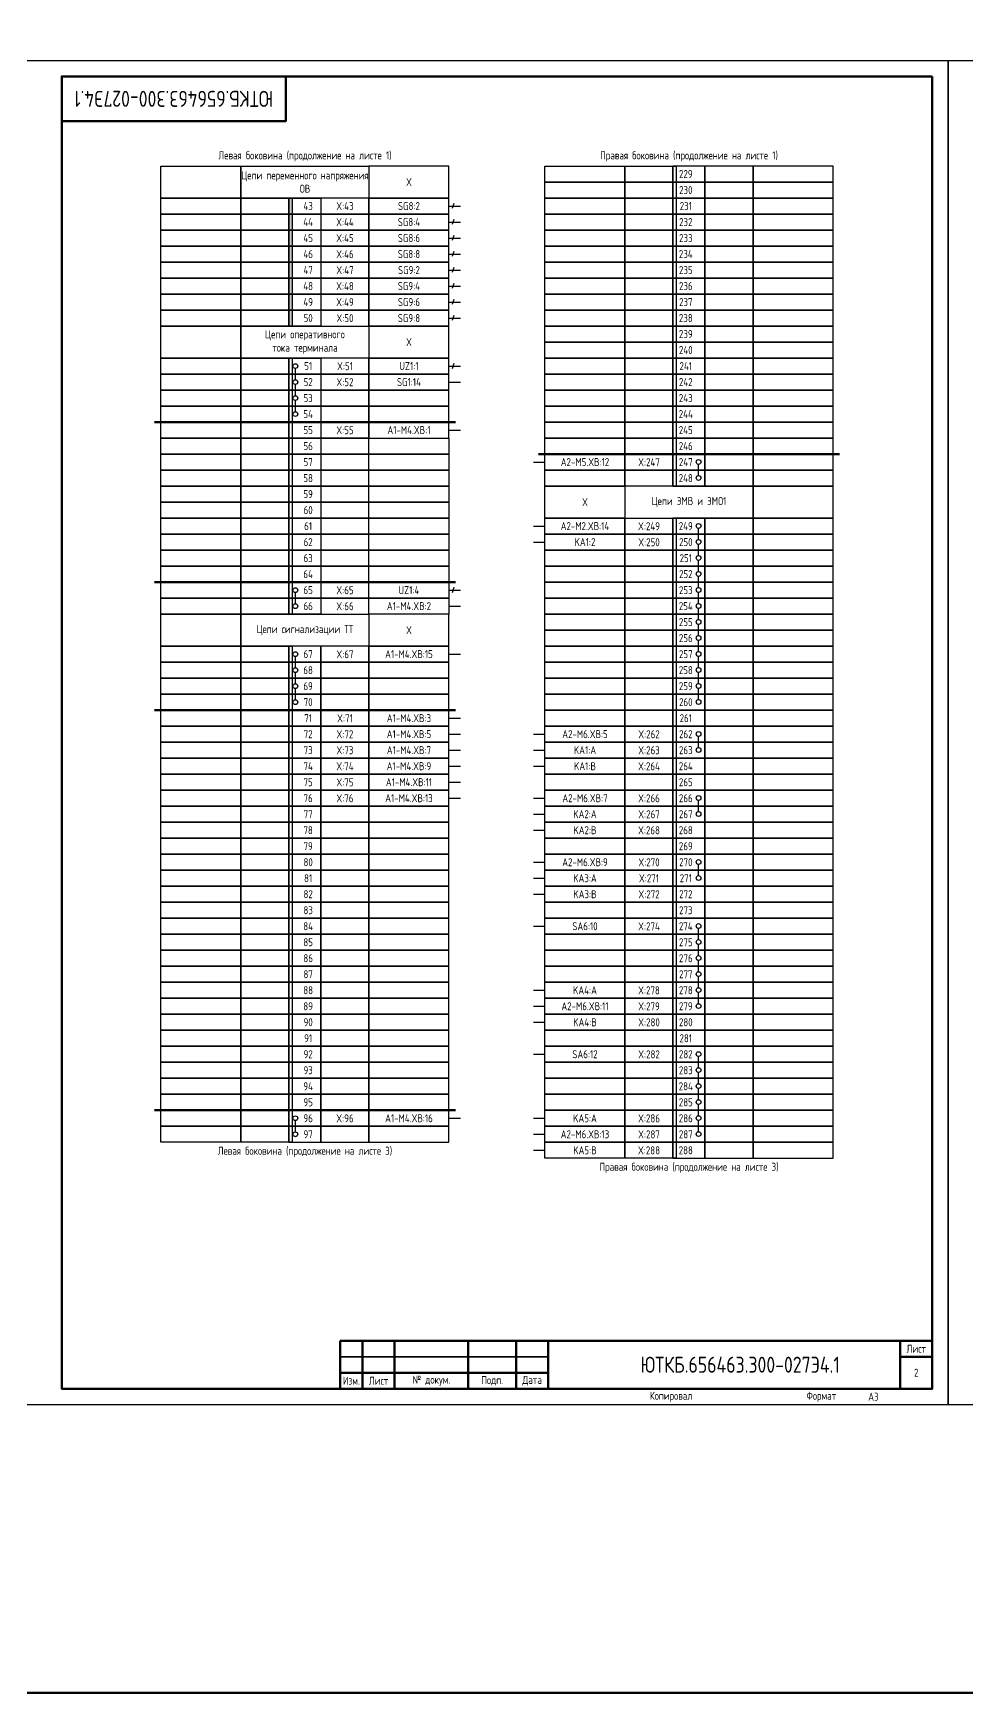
# Model space of a CAD drawing. Header units: millimetres. Extents: x -1117 to 5358, y -90 to 1610.
# Drawn here: x 4088 to 4380, y -90 to 428 of the extents above; entities that cross this region are included whole.
import ezdxf

# ---------------------------------------------------------------- set-up
doc = ezdxf.new("R2010")
doc.units = ezdxf.units.MM
doc.styles.add('Gost_type_A', font='GOST_A.TTF')

# ---------------------------------------------------------------- blocks, each defined once
blk = doc.blocks.new('Штамп угловой верхний')
at = {"lineweight": 50}
blk.add_lwpolyline([(0, 0), (70, 0), (70, -14), (0, -14)], close=True, dxfattribs=at)
blk = doc.blocks.new('Штамп малый нижний')
at = {"lineweight": 50}
for points in [[(-185, 15), (-178, 15), (-178, 5), (-185, 5)], [(-178, 15), (-168, 15), (-168, 5), (-178, 5)], [(-168, 15), (-145, 15), (-145, 5), (-168, 5)], [(-145, 15), (-130, 15), (-130, 5), (-145, 5)], [(-130, 15), (-120, 15), (-120, 5), (-130, 5)], [(-120, 15), (-10, 15), (-10, 0), (-120, 0)], [(-10, 15), (0, 15), (0, 10), (-10, 10)], [(-10, 10), (0, 10), (0, 0), (-10, 0)], [(-185, 5), (-178, 5), (-178, 0), (-185, 0)], [(-178, 5), (-168, 5), (-168, 0), (-178, 0)], [(-168, 5), (-145, 5), (-145, 0), (-168, 0)], [(-145, 5), (-130, 5), (-130, 0), (-145, 0)], [(-130, 5), (-120, 5), (-120, 0), (-130, 0)]]:
    blk.add_lwpolyline(points, close=True, dxfattribs=at)
for points in [[(-185, 15), (-178, 15), (-178, 10), (-185, 10)], [(-178, 15), (-168, 15), (-168, 10), (-178, 10)], [(-168, 15), (-145, 15), (-145, 10), (-168, 10)], [(-145, 15), (-130, 15), (-130, 10), (-145, 10)], [(-130, 15), (-120, 15), (-120, 10), (-130, 10)], [(-185, 10), (-178, 10), (-178, 5), (-185, 5)], [(-178, 10), (-168, 10), (-168, 5), (-178, 5)], [(-168, 10), (-145, 10), (-145, 5), (-168, 5)], [(-145, 10), (-130, 10), (-130, 5), (-145, 5)], [(-130, 10), (-120, 10), (-120, 5), (-130, 5)]]:
    blk.add_lwpolyline(points, close=True)
at = {"char_height": 2.5, "style": 'Gost_type_A'}
for s, insert, width, attachment_point in [('Лист', (-5, 12.5), 10, 5), ('Изм.', (-181.5, 2.5), 7, 5), ('Лист', (-173, 2.5), 10, 5), ('№ докум.', (-156.5, 2.5), 23, 5), ('Подп.', (-137.5, 2.5), 15, 5), ('Дата', (-125, 2.5), 10, 5), ('Копировал', (-75, -2.53), 13.1202, 6), ('Формат', (-30, -2.53), 13.1202, 6)]:
    blk.add_mtext(s, dxfattribs=dict(at, insert=insert, width=width, attachment_point=attachment_point))

msp = doc.modelspace()

# ---------------------------------------------------------------- hatches: boundary and pattern name
h = msp.add_hatch(color=256)
h.dxf.hatch_style = 1
h.paths.add_polyline_path([(4169, 377), (4168, 377), (4168, 337), (4169, 337)])

# ---------------------------------------------------------------- linework, layer by layer
for p, q in [((4218, 374.5), (4221.62, 374.5)), ((4219.54, 375.31), (4218.96, 373.69)), ((4218, 369.5), (4221.62, 369.5)), ((4219.54, 370.31), (4218.96, 368.69)), ((4218, 364.5), (4221.62, 364.5)), ((4219.54, 365.31), (4218.96, 363.69)), ((4218, 359.5), (4221.62, 359.5)), ((4219.54, 360.31), (4218.96, 358.69)), ((4218, 354.5), (4221.62, 354.5)), ((4219.54, 355.31), (4218.96, 353.69)), ((4218, 349.5), (4221.62, 349.5)), ((4219.54, 350.31), (4218.96, 348.69)), ((4218, 344.5), (4221.62, 344.5)), ((4219.54, 345.31), (4218.96, 343.69)), ((4218, 339.5), (4221.62, 339.5)), ((4219.54, 340.31), (4218.96, 338.69)), ((4218, 324.5), (4221.62, 324.5)), ((4219.54, 325.31), (4218.96, 323.69)), ((4218, 319.5), (4221.62, 319.5)), ((4218, 304.5), (4221.62, 304.5)), ((4244.38, 294.5), (4248, 294.5)), ((4244.38, 274.5), (4248, 274.5)), ((4244.38, 269.5), (4248, 269.5)), ((4218, 254.5), (4221.62, 254.5)), ((4219.54, 255.31), (4218.96, 253.69)), ((4218, 249.5), (4221.62, 249.5)), ((4218, 234.5), (4221.62, 234.5)), ((4218, 214.5), (4221.62, 214.5)), ((4218, 209.5), (4221.62, 209.5)), ((4244.38, 209.5), (4248, 209.5)), ((4218, 204.5), (4221.62, 204.5)), ((4244.38, 204.5), (4248, 204.5)), ((4218, 199.5), (4221.62, 199.5)), ((4244.38, 199.5), (4248, 199.5)), ((4218, 194.5), (4221.62, 194.5)), ((4218, 189.5), (4221.62, 189.5)), ((4244.38, 189.5), (4248, 189.5)), ((4244.38, 184.5), (4248, 184.5)), ((4244.38, 179.5), (4248, 179.5)), ((4244.38, 169.5), (4248, 169.5)), ((4244.38, 164.5), (4248, 164.5)), ((4244.38, 159.5), (4248, 159.5)), ((4244.38, 149.5), (4248, 149.5)), ((4244.38, 129.5), (4248, 129.5)), ((4244.38, 124.5), (4248, 124.5)), ((4244.38, 119.5), (4248, 119.5)), ((4244.38, 109.5), (4248, 109.5)), ((4218, 89.5), (4221.62, 89.5)), ((4244.38, 89.5), (4248, 89.5)), ((4244.38, 84.5), (4248, 84.5)), ((4244.38, 79.5), (4248, 79.5))]:
    msp.add_line(p, q)
at = {"lineweight": -2}
for p, q in [((4170, 320.25), (4170, 323.75)), ((4170, 315.25), (4170, 318.75)), ((4170, 310.25), (4170, 313.75)), ((4296, 290.3), (4296, 293.8)), ((4296, 270.3), (4296, 273.8)), ((4296, 265.3), (4296, 268.8)), ((4296, 260.3), (4296, 263.8)), ((4296, 255.3), (4296, 258.8)), ((4170, 250.25), (4170, 253.75)), ((4296, 250.3), (4296, 253.8)), ((4296, 245.3), (4296, 248.8)), ((4296, 240.3), (4296, 243.8)), ((4296, 235.3), (4296, 238.8)), ((4170, 230.25), (4170, 233.75)), ((4296, 230.3), (4296, 233.8)), ((4170, 225.25), (4170, 228.75)), ((4296, 225.3), (4296, 228.8)), ((4170, 220.25), (4170, 223.75)), ((4296, 220.3), (4296, 223.8)), ((4296, 205.3), (4296, 208.8)), ((4296, 185.3), (4296, 188.8)), ((4296, 165.3), (4296, 168.8)), ((4296, 145.3), (4296, 148.8)), ((4296, 140.3), (4296, 143.8)), ((4296, 135.3), (4296, 138.8)), ((4296, 130.3), (4296, 133.8)), ((4296, 125.3), (4296, 128.8)), ((4296, 105.3), (4296, 108.8)), ((4296, 100.3), (4296, 103.8)), ((4296, 95.3), (4296, 98.8)), ((4296, 90.3), (4296, 93.8)), ((4170, 85.25), (4170, 88.75)), ((4296, 85.3), (4296, 88.8))]:
    msp.add_line(p, q, dxfattribs=at)
at = {"lineweight": 50}
for p, q in [((4126, 307), (4220, 307)), ((4246, 297), (4340, 297)), ((4126, 257), (4220, 257)), ((4126, 217), (4220, 217)), ((4126, 92), (4220, 92))]:
    msp.add_line(p, q, dxfattribs=at)
at = {"color": 6, "lineweight": 53}
msp.add_lwpolyline([(-1117.42, 1610), (5358, 1610), (5358, -90), (-1117.42, -90)], close=True, dxfattribs=at)
for points in [[(4374, 420), (4374, 0), (4077, 0), (4077, 420)], [(4671, 420), (4671, 0), (4374, 0), (4374, 420)], [(4128, 387), (4153, 387), (4153, 377), (4128, 377)], [(4153, 387), (4193, 387), (4193, 377), (4153, 377)], [(4218, 387), (4193, 387), (4193, 377), (4218, 377)], [(4248, 387), (4273, 387), (4273, 382), (4248, 382)], [(4273, 387), (4288, 387), (4288, 382), (4273, 382)], [(4298, 387), (4288, 387), (4288, 382), (4298, 382)], [(4288, 387), (4289, 387), (4289, 287), (4288, 287)], [(4313, 387), (4298, 387), (4298, 382), (4313, 382)], [(4338, 387), (4313, 387), (4313, 382), (4338, 382)], [(4248, 382), (4273, 382), (4273, 377), (4248, 377)], [(4273, 382), (4288, 382), (4288, 377), (4273, 377)], [(4298, 382), (4288, 382), (4288, 377), (4298, 377)], [(4313, 382), (4298, 382), (4298, 377), (4313, 377)], [(4338, 382), (4313, 382), (4313, 377), (4338, 377)], [(4128, 377), (4153, 377), (4153, 372), (4128, 372)], [(4153, 377), (4168, 377), (4168, 372), (4153, 372)], [(4168, 377), (4178, 377), (4178, 372), (4168, 372)], [(4168, 377), (4169, 377), (4169, 337), (4168, 337)], [(4193, 377), (4178, 377), (4178, 372), (4193, 372)], [(4218, 377), (4193, 377), (4193, 372), (4218, 372)], [(4248, 377), (4273, 377), (4273, 372), (4248, 372)], [(4273, 377), (4288, 377), (4288, 372), (4273, 372)], [(4298, 377), (4288, 377), (4288, 372), (4298, 372)], [(4313, 377), (4298, 377), (4298, 372), (4313, 372)], [(4338, 377), (4313, 377), (4313, 372), (4338, 372)], [(4128, 372), (4153, 372), (4153, 367), (4128, 367)], [(4153, 372), (4168, 372), (4168, 367), (4153, 367)], [(4168, 372), (4178, 372), (4178, 367), (4168, 367)], [(4193, 372), (4178, 372), (4178, 367), (4193, 367)], [(4218, 372), (4193, 372), (4193, 367), (4218, 367)], [(4248, 372), (4273, 372), (4273, 367), (4248, 367)], [(4273, 372), (4288, 372), (4288, 367), (4273, 367)], [(4298, 372), (4288, 372), (4288, 367), (4298, 367)], [(4313, 372), (4298, 372), (4298, 367), (4313, 367)], [(4338, 372), (4313, 372), (4313, 367), (4338, 367)], [(4128, 367), (4153, 367), (4153, 362), (4128, 362)], [(4153, 367), (4168, 367), (4168, 362), (4153, 362)], [(4168, 367), (4178, 367), (4178, 362), (4168, 362)], [(4193, 367), (4178, 367), (4178, 362), (4193, 362)], [(4218, 367), (4193, 367), (4193, 362), (4218, 362)], [(4248, 367), (4273, 367), (4273, 362), (4248, 362)], [(4273, 367), (4288, 367), (4288, 362), (4273, 362)], [(4298, 367), (4288, 367), (4288, 362), (4298, 362)], [(4313, 367), (4298, 367), (4298, 362), (4313, 362)], [(4338, 367), (4313, 367), (4313, 362), (4338, 362)], [(4128, 362), (4153, 362), (4153, 357), (4128, 357)], [(4153, 362), (4168, 362), (4168, 357), (4153, 357)], [(4168, 362), (4178, 362), (4178, 357), (4168, 357)], [(4193, 362), (4178, 362), (4178, 357), (4193, 357)], [(4218, 362), (4193, 362), (4193, 357), (4218, 357)], [(4248, 362), (4273, 362), (4273, 357), (4248, 357)], [(4273, 362), (4288, 362), (4288, 357), (4273, 357)], [(4298, 362), (4288, 362), (4288, 357), (4298, 357)], [(4313, 362), (4298, 362), (4298, 357), (4313, 357)], [(4338, 362), (4313, 362), (4313, 357), (4338, 357)], [(4128, 357), (4153, 357), (4153, 352), (4128, 352)], [(4153, 357), (4168, 357), (4168, 352), (4153, 352)], [(4168, 357), (4178, 357), (4178, 352), (4168, 352)], [(4193, 357), (4178, 357), (4178, 352), (4193, 352)], [(4218, 357), (4193, 357), (4193, 352), (4218, 352)], [(4248, 357), (4273, 357), (4273, 352), (4248, 352)], [(4273, 357), (4288, 357), (4288, 352), (4273, 352)], [(4298, 357), (4288, 357), (4288, 352), (4298, 352)], [(4313, 357), (4298, 357), (4298, 352), (4313, 352)], [(4338, 357), (4313, 357), (4313, 352), (4338, 352)], [(4128, 352), (4153, 352), (4153, 347), (4128, 347)], [(4153, 352), (4168, 352), (4168, 347), (4153, 347)], [(4168, 352), (4178, 352), (4178, 347), (4168, 347)], [(4193, 352), (4178, 352), (4178, 347), (4193, 347)], [(4218, 352), (4193, 352), (4193, 347), (4218, 347)], [(4248, 352), (4273, 352), (4273, 347), (4248, 347)], [(4273, 352), (4288, 352), (4288, 347), (4273, 347)], [(4298, 352), (4288, 352), (4288, 347), (4298, 347)], [(4313, 352), (4298, 352), (4298, 347), (4313, 347)], [(4338, 352), (4313, 352), (4313, 347), (4338, 347)], [(4128, 347), (4153, 347), (4153, 342), (4128, 342)], [(4153, 347), (4168, 347), (4168, 342), (4153, 342)], [(4168, 347), (4178, 347), (4178, 342), (4168, 342)], [(4193, 347), (4178, 347), (4178, 342), (4193, 342)], [(4218, 347), (4193, 347), (4193, 342), (4218, 342)], [(4248, 347), (4273, 347), (4273, 342), (4248, 342)], [(4273, 347), (4288, 347), (4288, 342), (4273, 342)], [(4298, 347), (4288, 347), (4288, 342), (4298, 342)], [(4313, 347), (4298, 347), (4298, 342), (4313, 342)], [(4338, 347), (4313, 347), (4313, 342), (4338, 342)], [(4128, 342), (4153, 342), (4153, 337), (4128, 337)], [(4153, 342), (4168, 342), (4168, 337), (4153, 337)], [(4168, 342), (4178, 342), (4178, 337), (4168, 337)], [(4193, 342), (4178, 342), (4178, 337), (4193, 337)], [(4218, 342), (4193, 342), (4193, 337), (4218, 337)], [(4248, 342), (4273, 342), (4273, 337), (4248, 337)], [(4273, 342), (4288, 342), (4288, 337), (4273, 337)], [(4298, 342), (4288, 342), (4288, 337), (4298, 337)], [(4313, 342), (4298, 342), (4298, 337), (4313, 337)], [(4338, 342), (4313, 342), (4313, 337), (4338, 337)], [(4128, 337), (4153, 337), (4153, 327), (4128, 327)], [(4153, 337), (4193, 337), (4193, 327), (4153, 327)], [(4218, 337), (4193, 337), (4193, 327), (4218, 327)], [(4248, 337), (4273, 337), (4273, 332), (4248, 332)], [(4248, 332), (4273, 332), (4273, 327), (4248, 327)], [(4273, 337), (4288, 337), (4288, 332), (4273, 332)], [(4273, 332), (4288, 332), (4288, 327), (4273, 327)], [(4298, 337), (4288, 337), (4288, 332), (4298, 332)], [(4298, 332), (4288, 332), (4288, 327), (4298, 327)], [(4313, 337), (4298, 337), (4298, 332), (4313, 332)], [(4313, 332), (4298, 332), (4298, 327), (4313, 327)], [(4338, 337), (4313, 337), (4313, 332), (4338, 332)], [(4338, 332), (4313, 332), (4313, 327), (4338, 327)], [(4128, 327), (4153, 327), (4153, 322), (4128, 322)], [(4153, 327), (4168, 327), (4168, 322), (4153, 322)], [(4168, 327), (4178, 327), (4178, 322), (4168, 322)], [(4168, 327), (4169, 327), (4169, 247), (4168, 247)], [(4193, 327), (4178, 327), (4178, 322), (4193, 322)], [(4218, 327), (4193, 327), (4193, 322), (4218, 322)], [(4248, 327), (4273, 327), (4273, 322), (4248, 322)], [(4273, 327), (4288, 327), (4288, 322), (4273, 322)], [(4298, 327), (4288, 327), (4288, 322), (4298, 322)], [(4313, 327), (4298, 327), (4298, 322), (4313, 322)], [(4338, 327), (4313, 327), (4313, 322), (4338, 322)], [(4128, 322), (4153, 322), (4153, 317), (4128, 317)], [(4153, 322), (4168, 322), (4168, 317), (4153, 317)], [(4168, 322), (4178, 322), (4178, 317), (4168, 317)], [(4193, 322), (4178, 322), (4178, 317), (4193, 317)], [(4218, 322), (4193, 322), (4193, 317), (4218, 317)], [(4248, 322), (4273, 322), (4273, 317), (4248, 317)], [(4273, 322), (4288, 322), (4288, 317), (4273, 317)], [(4298, 322), (4288, 322), (4288, 317), (4298, 317)], [(4313, 322), (4298, 322), (4298, 317), (4313, 317)], [(4338, 322), (4313, 322), (4313, 317), (4338, 317)], [(4128, 317), (4153, 317), (4153, 312), (4128, 312)], [(4153, 317), (4168, 317), (4168, 312), (4153, 312)], [(4168, 317), (4178, 317), (4178, 312), (4168, 312)], [(4193, 317), (4178, 317), (4178, 312), (4193, 312)], [(4218, 317), (4193, 317), (4193, 312), (4218, 312)], [(4248, 317), (4273, 317), (4273, 312), (4248, 312)], [(4273, 317), (4288, 317), (4288, 312), (4273, 312)], [(4298, 317), (4288, 317), (4288, 312), (4298, 312)], [(4313, 317), (4298, 317), (4298, 312), (4313, 312)], [(4338, 317), (4313, 317), (4313, 312), (4338, 312)], [(4128, 312), (4153, 312), (4153, 307), (4128, 307)], [(4153, 312), (4168, 312), (4168, 307), (4153, 307)], [(4168, 312), (4178, 312), (4178, 307), (4168, 307)], [(4193, 312), (4178, 312), (4178, 307), (4193, 307)], [(4218, 312), (4193, 312), (4193, 307), (4218, 307)], [(4248, 312), (4273, 312), (4273, 307), (4248, 307)], [(4273, 312), (4288, 312), (4288, 307), (4273, 307)], [(4298, 312), (4288, 312), (4288, 307), (4298, 307)], [(4313, 312), (4298, 312), (4298, 307), (4313, 307)], [(4338, 312), (4313, 312), (4313, 307), (4338, 307)], [(4128, 307), (4153, 307), (4153, 302), (4128, 302)], [(4153, 307), (4168, 307), (4168, 302), (4153, 302)], [(4168, 307), (4178, 307), (4178, 302), (4168, 302)], [(4193, 307), (4178, 307), (4178, 302), (4193, 302)], [(4218, 307), (4193, 307), (4193, 302), (4218, 302)], [(4248, 307), (4273, 307), (4273, 302), (4248, 302)], [(4273, 307), (4288, 307), (4288, 302), (4273, 302)], [(4298, 307), (4288, 307), (4288, 302), (4298, 302)], [(4313, 307), (4298, 307), (4298, 302), (4313, 302)], [(4338, 307), (4313, 307), (4313, 302), (4338, 302)], [(4128, 302), (4153, 302), (4153, 297), (4128, 297)], [(4153, 302), (4168, 302), (4168, 297), (4153, 297)], [(4168, 302), (4178, 302), (4178, 297), (4168, 297)], [(4193, 302), (4178, 302), (4178, 297), (4193, 297)], [(4193, 302), (4218, 302), (4218, 297), (4193, 297)], [(4248, 302), (4273, 302), (4273, 297), (4248, 297)], [(4273, 302), (4288, 302), (4288, 297), (4273, 297)], [(4298, 302), (4288, 302), (4288, 297), (4298, 297)], [(4313, 302), (4298, 302), (4298, 297), (4313, 297)], [(4338, 302), (4313, 302), (4313, 297), (4338, 297)], [(4128, 297), (4153, 297), (4153, 292), (4128, 292)], [(4153, 297), (4168, 297), (4168, 292), (4153, 292)], [(4168, 297), (4178, 297), (4178, 292), (4168, 292)], [(4193, 297), (4178, 297), (4178, 292), (4193, 292)], [(4193, 297), (4218, 297), (4218, 292), (4193, 292)], [(4248, 297), (4273, 297), (4273, 292), (4248, 292)], [(4273, 297), (4288, 297), (4288, 292), (4273, 292)], [(4298, 297), (4288, 297), (4288, 292), (4298, 292)], [(4313, 297), (4298, 297), (4298, 292), (4313, 292)], [(4338, 297), (4313, 297), (4313, 292), (4338, 292)], [(4128, 292), (4153, 292), (4153, 287), (4128, 287)], [(4153, 292), (4168, 292), (4168, 287), (4153, 287)], [(4168, 292), (4178, 292), (4178, 287), (4168, 287)], [(4193, 292), (4178, 292), (4178, 287), (4193, 287)], [(4193, 292), (4218, 292), (4218, 287), (4193, 287)], [(4248, 292), (4273, 292), (4273, 287), (4248, 287)], [(4273, 292), (4288, 292), (4288, 287), (4273, 287)], [(4298, 292), (4288, 292), (4288, 287), (4298, 287)], [(4313, 292), (4298, 292), (4298, 287), (4313, 287)], [(4338, 292), (4313, 292), (4313, 287), (4338, 287)], [(4128, 287), (4153, 287), (4153, 282), (4128, 282)], [(4153, 287), (4168, 287), (4168, 282), (4153, 282)], [(4168, 287), (4178, 287), (4178, 282), (4168, 282)], [(4193, 287), (4178, 287), (4178, 282), (4193, 282)], [(4193, 287), (4218, 287), (4218, 282), (4193, 282)], [(4248, 287), (4273, 287), (4273, 277), (4248, 277)], [(4313, 287), (4273, 287), (4273, 277), (4313, 277)], [(4338, 287), (4313, 287), (4313, 277), (4338, 277)], [(4128, 282), (4153, 282), (4153, 277), (4128, 277)], [(4153, 282), (4168, 282), (4168, 277), (4153, 277)], [(4168, 282), (4178, 282), (4178, 277), (4168, 277)], [(4193, 282), (4178, 282), (4178, 277), (4193, 277)], [(4193, 282), (4218, 282), (4218, 277), (4193, 277)], [(4128, 277), (4153, 277), (4153, 272), (4128, 272)], [(4153, 277), (4168, 277), (4168, 272), (4153, 272)], [(4168, 277), (4178, 277), (4178, 272), (4168, 272)], [(4193, 277), (4178, 277), (4178, 272), (4193, 272)], [(4193, 277), (4218, 277), (4218, 272), (4193, 272)], [(4248, 277), (4273, 277), (4273, 272), (4248, 272)], [(4273, 277), (4288, 277), (4288, 272), (4273, 272)], [(4298, 277), (4288, 277), (4288, 272), (4298, 272)], [(4288, 277), (4289, 277), (4289, 77), (4288, 77)], [(4313, 277), (4298, 277), (4298, 272), (4313, 272)], [(4338, 277), (4313, 277), (4313, 272), (4338, 272)], [(4128, 272), (4153, 272), (4153, 267), (4128, 267)], [(4153, 272), (4168, 272), (4168, 267), (4153, 267)], [(4168, 272), (4178, 272), (4178, 267), (4168, 267)], [(4193, 272), (4178, 272), (4178, 267), (4193, 267)], [(4193, 272), (4218, 272), (4218, 267), (4193, 267)], [(4248, 272), (4273, 272), (4273, 267), (4248, 267)], [(4273, 272), (4288, 272), (4288, 267), (4273, 267)], [(4298, 272), (4288, 272), (4288, 267), (4298, 267)], [(4313, 272), (4298, 272), (4298, 267), (4313, 267)], [(4338, 272), (4313, 272), (4313, 267), (4338, 267)], [(4128, 267), (4153, 267), (4153, 262), (4128, 262)], [(4153, 267), (4168, 267), (4168, 262), (4153, 262)], [(4168, 267), (4178, 267), (4178, 262), (4168, 262)], [(4193, 267), (4178, 267), (4178, 262), (4193, 262)], [(4193, 267), (4218, 267), (4218, 262), (4193, 262)], [(4248, 267), (4273, 267), (4273, 262), (4248, 262)], [(4273, 267), (4288, 267), (4288, 262), (4273, 262)], [(4298, 267), (4288, 267), (4288, 262), (4298, 262)], [(4313, 267), (4298, 267), (4298, 262), (4313, 262)], [(4338, 267), (4313, 267), (4313, 262), (4338, 262)], [(4128, 262), (4153, 262), (4153, 257), (4128, 257)], [(4153, 262), (4168, 262), (4168, 257), (4153, 257)], [(4168, 262), (4178, 262), (4178, 257), (4168, 257)], [(4193, 262), (4178, 262), (4178, 257), (4193, 257)], [(4193, 262), (4218, 262), (4218, 257), (4193, 257)], [(4248, 262), (4273, 262), (4273, 257), (4248, 257)], [(4273, 262), (4288, 262), (4288, 257), (4273, 257)], [(4298, 262), (4288, 262), (4288, 257), (4298, 257)], [(4313, 262), (4298, 262), (4298, 257), (4313, 257)], [(4338, 262), (4313, 262), (4313, 257), (4338, 257)], [(4128, 257), (4153, 257), (4153, 252), (4128, 252)], [(4153, 257), (4168, 257), (4168, 252), (4153, 252)], [(4168, 257), (4178, 257), (4178, 252), (4168, 252)], [(4193, 257), (4178, 257), (4178, 252), (4193, 252)], [(4193, 257), (4218, 257), (4218, 252), (4193, 252)], [(4248, 257), (4273, 257), (4273, 252), (4248, 252)], [(4273, 257), (4288, 257), (4288, 252), (4273, 252)], [(4298, 257), (4288, 257), (4288, 252), (4298, 252)], [(4313, 257), (4298, 257), (4298, 252), (4313, 252)], [(4338, 257), (4313, 257), (4313, 252), (4338, 252)], [(4128, 252), (4153, 252), (4153, 247), (4128, 247)], [(4153, 252), (4168, 252), (4168, 247), (4153, 247)], [(4168, 252), (4178, 252), (4178, 247), (4168, 247)], [(4193, 252), (4178, 252), (4178, 247), (4193, 247)], [(4193, 252), (4218, 252), (4218, 247), (4193, 247)], [(4248, 252), (4273, 252), (4273, 247), (4248, 247)], [(4273, 252), (4288, 252), (4288, 247), (4273, 247)], [(4298, 252), (4288, 252), (4288, 247), (4298, 247)], [(4313, 252), (4298, 252), (4298, 247), (4313, 247)], [(4338, 252), (4313, 252), (4313, 247), (4338, 247)], [(4128, 247), (4153, 247), (4153, 237), (4128, 237)], [(4153, 247), (4193, 247), (4193, 237), (4153, 237)], [(4218, 247), (4193, 247), (4193, 237), (4218, 237)], [(4248, 247), (4273, 247), (4273, 242), (4248, 242)], [(4273, 247), (4288, 247), (4288, 242), (4273, 242)], [(4298, 247), (4288, 247), (4288, 242), (4298, 242)], [(4313, 247), (4298, 247), (4298, 242), (4313, 242)], [(4338, 247), (4313, 247), (4313, 242), (4338, 242)], [(4248, 242), (4273, 242), (4273, 237), (4248, 237)], [(4273, 242), (4288, 242), (4288, 237), (4273, 237)], [(4298, 242), (4288, 242), (4288, 237), (4298, 237)], [(4313, 242), (4298, 242), (4298, 237), (4313, 237)], [(4338, 242), (4313, 242), (4313, 237), (4338, 237)], [(4128, 237), (4153, 237), (4153, 232), (4128, 232)], [(4153, 237), (4168, 237), (4168, 232), (4153, 232)], [(4178, 237), (4168, 237), (4168, 232), (4178, 232)], [(4168, 237), (4169, 237), (4169, 82), (4168, 82)], [(4193, 237), (4178, 237), (4178, 232), (4193, 232)], [(4218, 237), (4193, 237), (4193, 232), (4218, 232)], [(4248, 237), (4273, 237), (4273, 232), (4248, 232)], [(4273, 237), (4288, 237), (4288, 232), (4273, 232)], [(4298, 237), (4288, 237), (4288, 232), (4298, 232)], [(4313, 237), (4298, 237), (4298, 232), (4313, 232)], [(4338, 237), (4313, 237), (4313, 232), (4338, 232)], [(4128, 232), (4153, 232), (4153, 227), (4128, 227)], [(4153, 232), (4168, 232), (4168, 227), (4153, 227)], [(4178, 232), (4168, 232), (4168, 227), (4178, 227)], [(4193, 232), (4178, 232), (4178, 227), (4193, 227)], [(4218, 232), (4193, 232), (4193, 227), (4218, 227)], [(4248, 232), (4273, 232), (4273, 227), (4248, 227)], [(4273, 232), (4288, 232), (4288, 227), (4273, 227)], [(4298, 232), (4288, 232), (4288, 227), (4298, 227)], [(4313, 232), (4298, 232), (4298, 227), (4313, 227)], [(4338, 232), (4313, 232), (4313, 227), (4338, 227)], [(4128, 227), (4153, 227), (4153, 222), (4128, 222)], [(4153, 227), (4168, 227), (4168, 222), (4153, 222)], [(4178, 227), (4168, 227), (4168, 222), (4178, 222)], [(4193, 227), (4178, 227), (4178, 222), (4193, 222)], [(4218, 227), (4193, 227), (4193, 222), (4218, 222)], [(4248, 227), (4273, 227), (4273, 222), (4248, 222)], [(4273, 227), (4288, 227), (4288, 222), (4273, 222)], [(4298, 227), (4288, 227), (4288, 222), (4298, 222)], [(4313, 227), (4298, 227), (4298, 222), (4313, 222)], [(4338, 227), (4313, 227), (4313, 222), (4338, 222)], [(4128, 222), (4153, 222), (4153, 217), (4128, 217)], [(4153, 222), (4168, 222), (4168, 217), (4153, 217)], [(4178, 222), (4168, 222), (4168, 217), (4178, 217)], [(4193, 222), (4178, 222), (4178, 217), (4193, 217)], [(4218, 222), (4193, 222), (4193, 217), (4218, 217)], [(4248, 222), (4273, 222), (4273, 217), (4248, 217)], [(4273, 222), (4288, 222), (4288, 217), (4273, 217)], [(4298, 222), (4288, 222), (4288, 217), (4298, 217)], [(4313, 222), (4298, 222), (4298, 217), (4313, 217)], [(4338, 222), (4313, 222), (4313, 217), (4338, 217)], [(4128, 217), (4153, 217), (4153, 212), (4128, 212)], [(4153, 217), (4168, 217), (4168, 212), (4153, 212)], [(4178, 217), (4168, 217), (4168, 212), (4178, 212)], [(4193, 217), (4178, 217), (4178, 212), (4193, 212)], [(4218, 217), (4193, 217), (4193, 212), (4218, 212)], [(4248, 217), (4273, 217), (4273, 212), (4248, 212)], [(4273, 217), (4288, 217), (4288, 212), (4273, 212)], [(4298, 217), (4288, 217), (4288, 212), (4298, 212)], [(4313, 217), (4298, 217), (4298, 212), (4313, 212)], [(4338, 217), (4313, 217), (4313, 212), (4338, 212)], [(4128, 212), (4153, 212), (4153, 207), (4128, 207)], [(4153, 212), (4168, 212), (4168, 207), (4153, 207)], [(4178, 212), (4168, 212), (4168, 207), (4178, 207)], [(4193, 212), (4178, 212), (4178, 207), (4193, 207)], [(4218, 212), (4193, 212), (4193, 207), (4218, 207)], [(4248, 212), (4273, 212), (4273, 207), (4248, 207)], [(4273, 212), (4288, 212), (4288, 207), (4273, 207)], [(4298, 212), (4288, 212), (4288, 207), (4298, 207)], [(4313, 212), (4298, 212), (4298, 207), (4313, 207)], [(4338, 212), (4313, 212), (4313, 207), (4338, 207)], [(4128, 207), (4153, 207), (4153, 202), (4128, 202)], [(4153, 207), (4168, 207), (4168, 202), (4153, 202)], [(4178, 207), (4168, 207), (4168, 202), (4178, 202)], [(4193, 207), (4178, 207), (4178, 202), (4193, 202)], [(4218, 207), (4193, 207), (4193, 202), (4218, 202)], [(4248, 207), (4273, 207), (4273, 202), (4248, 202)], [(4273, 207), (4288, 207), (4288, 202), (4273, 202)], [(4298, 207), (4288, 207), (4288, 202), (4298, 202)], [(4313, 207), (4298, 207), (4298, 202), (4313, 202)], [(4338, 207), (4313, 207), (4313, 202), (4338, 202)], [(4128, 202), (4153, 202), (4153, 197), (4128, 197)], [(4153, 202), (4168, 202), (4168, 197), (4153, 197)], [(4178, 202), (4168, 202), (4168, 197), (4178, 197)], [(4193, 202), (4178, 202), (4178, 197), (4193, 197)], [(4218, 202), (4193, 202), (4193, 197), (4218, 197)], [(4248, 202), (4273, 202), (4273, 197), (4248, 197)], [(4273, 202), (4288, 202), (4288, 197), (4273, 197)], [(4298, 202), (4288, 202), (4288, 197), (4298, 197)], [(4313, 202), (4298, 202), (4298, 197), (4313, 197)], [(4338, 202), (4313, 202), (4313, 197), (4338, 197)], [(4128, 197), (4153, 197), (4153, 192), (4128, 192)], [(4128, 192), (4153, 192), (4153, 187), (4128, 187)], [(4153, 197), (4168, 197), (4168, 192), (4153, 192)], [(4153, 192), (4168, 192), (4168, 187), (4153, 187)], [(4178, 197), (4168, 197), (4168, 192), (4178, 192)], [(4178, 192), (4168, 192), (4168, 187), (4178, 187)], [(4193, 197), (4178, 197), (4178, 192), (4193, 192)], [(4193, 192), (4178, 192), (4178, 187), (4193, 187)], [(4218, 197), (4193, 197), (4193, 192), (4218, 192)], [(4218, 192), (4193, 192), (4193, 187), (4218, 187)], [(4248, 197), (4273, 197), (4273, 192), (4248, 192)], [(4248, 192), (4273, 192), (4273, 187), (4248, 187)], [(4273, 197), (4288, 197), (4288, 192), (4273, 192)], [(4273, 192), (4288, 192), (4288, 187), (4273, 187)], [(4298, 197), (4288, 197), (4288, 192), (4298, 192)], [(4298, 192), (4288, 192), (4288, 187), (4298, 187)], [(4313, 197), (4298, 197), (4298, 192), (4313, 192)], [(4313, 192), (4298, 192), (4298, 187), (4313, 187)], [(4338, 197), (4313, 197), (4313, 192), (4338, 192)], [(4338, 192), (4313, 192), (4313, 187), (4338, 187)], [(4128, 187), (4153, 187), (4153, 182), (4128, 182)], [(4153, 187), (4168, 187), (4168, 182), (4153, 182)], [(4178, 187), (4168, 187), (4168, 182), (4178, 182)], [(4193, 187), (4178, 187), (4178, 182), (4193, 182)], [(4218, 187), (4193, 187), (4193, 182), (4218, 182)], [(4248, 187), (4273, 187), (4273, 182), (4248, 182)], [(4273, 187), (4288, 187), (4288, 182), (4273, 182)], [(4298, 187), (4288, 187), (4288, 182), (4298, 182)], [(4313, 187), (4298, 187), (4298, 182), (4313, 182)], [(4338, 187), (4313, 187), (4313, 182), (4338, 182)], [(4128, 182), (4153, 182), (4153, 177), (4128, 177)], [(4153, 182), (4168, 182), (4168, 177), (4153, 177)], [(4178, 182), (4168, 182), (4168, 177), (4178, 177)], [(4193, 182), (4178, 182), (4178, 177), (4193, 177)], [(4218, 182), (4193, 182), (4193, 177), (4218, 177)], [(4248, 182), (4273, 182), (4273, 177), (4248, 177)], [(4273, 182), (4288, 182), (4288, 177), (4273, 177)], [(4298, 182), (4288, 182), (4288, 177), (4298, 177)], [(4313, 182), (4298, 182), (4298, 177), (4313, 177)], [(4338, 182), (4313, 182), (4313, 177), (4338, 177)], [(4128, 177), (4153, 177), (4153, 172), (4128, 172)], [(4153, 177), (4168, 177), (4168, 172), (4153, 172)], [(4178, 177), (4168, 177), (4168, 172), (4178, 172)], [(4193, 177), (4178, 177), (4178, 172), (4193, 172)], [(4218, 177), (4193, 177), (4193, 172), (4218, 172)], [(4248, 177), (4273, 177), (4273, 172), (4248, 172)], [(4273, 177), (4288, 177), (4288, 172), (4273, 172)], [(4298, 177), (4288, 177), (4288, 172), (4298, 172)], [(4313, 177), (4298, 177), (4298, 172), (4313, 172)], [(4338, 177), (4313, 177), (4313, 172), (4338, 172)], [(4128, 172), (4153, 172), (4153, 167), (4128, 167)], [(4153, 172), (4168, 172), (4168, 167), (4153, 167)], [(4178, 172), (4168, 172), (4168, 167), (4178, 167)], [(4193, 172), (4178, 172), (4178, 167), (4193, 167)], [(4218, 172), (4193, 172), (4193, 167), (4218, 167)], [(4248, 172), (4273, 172), (4273, 167), (4248, 167)], [(4273, 172), (4288, 172), (4288, 167), (4273, 167)], [(4298, 172), (4288, 172), (4288, 167), (4298, 167)], [(4313, 172), (4298, 172), (4298, 167), (4313, 167)], [(4338, 172), (4313, 172), (4313, 167), (4338, 167)], [(4128, 167), (4153, 167), (4153, 162), (4128, 162)], [(4153, 167), (4168, 167), (4168, 162), (4153, 162)], [(4178, 167), (4168, 167), (4168, 162), (4178, 162)], [(4193, 167), (4178, 167), (4178, 162), (4193, 162)], [(4218, 167), (4193, 167), (4193, 162), (4218, 162)], [(4248, 167), (4273, 167), (4273, 162), (4248, 162)], [(4273, 167), (4288, 167), (4288, 162), (4273, 162)], [(4298, 167), (4288, 167), (4288, 162), (4298, 162)], [(4313, 167), (4298, 167), (4298, 162), (4313, 162)], [(4338, 167), (4313, 167), (4313, 162), (4338, 162)], [(4128, 162), (4153, 162), (4153, 157), (4128, 157)], [(4153, 162), (4168, 162), (4168, 157), (4153, 157)], [(4178, 162), (4168, 162), (4168, 157), (4178, 157)], [(4193, 162), (4178, 162), (4178, 157), (4193, 157)], [(4218, 162), (4193, 162), (4193, 157), (4218, 157)], [(4248, 162), (4273, 162), (4273, 157), (4248, 157)], [(4273, 162), (4288, 162), (4288, 157), (4273, 157)], [(4298, 162), (4288, 162), (4288, 157), (4298, 157)], [(4313, 162), (4298, 162), (4298, 157), (4313, 157)], [(4338, 162), (4313, 162), (4313, 157), (4338, 157)], [(4128, 157), (4153, 157), (4153, 152), (4128, 152)], [(4153, 157), (4168, 157), (4168, 152), (4153, 152)], [(4178, 157), (4168, 157), (4168, 152), (4178, 152)], [(4193, 157), (4178, 157), (4178, 152), (4193, 152)], [(4218, 157), (4193, 157), (4193, 152), (4218, 152)], [(4248, 157), (4273, 157), (4273, 152), (4248, 152)], [(4273, 157), (4288, 157), (4288, 152), (4273, 152)], [(4298, 157), (4288, 157), (4288, 152), (4298, 152)], [(4313, 157), (4298, 157), (4298, 152), (4313, 152)], [(4338, 157), (4313, 157), (4313, 152), (4338, 152)], [(4128, 152), (4153, 152), (4153, 147), (4128, 147)], [(4153, 152), (4168, 152), (4168, 147), (4153, 147)], [(4178, 152), (4168, 152), (4168, 147), (4178, 147)], [(4193, 152), (4178, 152), (4178, 147), (4193, 147)], [(4218, 152), (4193, 152), (4193, 147), (4218, 147)], [(4248, 152), (4273, 152), (4273, 147), (4248, 147)], [(4273, 152), (4288, 152), (4288, 147), (4273, 147)], [(4298, 152), (4288, 152), (4288, 147), (4298, 147)], [(4313, 152), (4298, 152), (4298, 147), (4313, 147)], [(4338, 152), (4313, 152), (4313, 147), (4338, 147)], [(4128, 147), (4153, 147), (4153, 142), (4128, 142)], [(4153, 147), (4168, 147), (4168, 142), (4153, 142)], [(4178, 147), (4168, 147), (4168, 142), (4178, 142)], [(4193, 147), (4178, 147), (4178, 142), (4193, 142)], [(4218, 147), (4193, 147), (4193, 142), (4218, 142)], [(4248, 147), (4273, 147), (4273, 142), (4248, 142)], [(4273, 147), (4288, 147), (4288, 142), (4273, 142)], [(4298, 147), (4288, 147), (4288, 142), (4298, 142)], [(4313, 147), (4298, 147), (4298, 142), (4313, 142)], [(4338, 147), (4313, 147), (4313, 142), (4338, 142)], [(4128, 142), (4153, 142), (4153, 137), (4128, 137)], [(4153, 142), (4168, 142), (4168, 137), (4153, 137)], [(4178, 142), (4168, 142), (4168, 137), (4178, 137)], [(4193, 142), (4178, 142), (4178, 137), (4193, 137)], [(4218, 142), (4193, 142), (4193, 137), (4218, 137)], [(4248, 142), (4273, 142), (4273, 137), (4248, 137)], [(4273, 142), (4288, 142), (4288, 137), (4273, 137)], [(4298, 142), (4288, 142), (4288, 137), (4298, 137)], [(4313, 142), (4298, 142), (4298, 137), (4313, 137)], [(4338, 142), (4313, 142), (4313, 137), (4338, 137)], [(4128, 137), (4153, 137), (4153, 132), (4128, 132)], [(4153, 137), (4168, 137), (4168, 132), (4153, 132)], [(4178, 137), (4168, 137), (4168, 132), (4178, 132)], [(4193, 137), (4178, 137), (4178, 132), (4193, 132)], [(4218, 137), (4193, 137), (4193, 132), (4218, 132)], [(4248, 137), (4273, 137), (4273, 132), (4248, 132)], [(4273, 137), (4288, 137), (4288, 132), (4273, 132)], [(4298, 137), (4288, 137), (4288, 132), (4298, 132)], [(4313, 137), (4298, 137), (4298, 132), (4313, 132)], [(4338, 137), (4313, 137), (4313, 132), (4338, 132)], [(4128, 132), (4153, 132), (4153, 127), (4128, 127)], [(4153, 132), (4168, 132), (4168, 127), (4153, 127)], [(4178, 132), (4168, 132), (4168, 127), (4178, 127)], [(4193, 132), (4178, 132), (4178, 127), (4193, 127)], [(4218, 132), (4193, 132), (4193, 127), (4218, 127)], [(4248, 132), (4273, 132), (4273, 127), (4248, 127)], [(4273, 132), (4288, 132), (4288, 127), (4273, 127)], [(4298, 132), (4288, 132), (4288, 127), (4298, 127)], [(4313, 132), (4298, 132), (4298, 127), (4313, 127)], [(4338, 132), (4313, 132), (4313, 127), (4338, 127)], [(4128, 127), (4153, 127), (4153, 122), (4128, 122)], [(4153, 127), (4168, 127), (4168, 122), (4153, 122)], [(4178, 127), (4168, 127), (4168, 122), (4178, 122)], [(4193, 127), (4178, 127), (4178, 122), (4193, 122)], [(4218, 127), (4193, 127), (4193, 122), (4218, 122)], [(4248, 127), (4273, 127), (4273, 122), (4248, 122)], [(4273, 127), (4288, 127), (4288, 122), (4273, 122)], [(4298, 127), (4288, 127), (4288, 122), (4298, 122)], [(4313, 127), (4298, 127), (4298, 122), (4313, 122)], [(4338, 127), (4313, 127), (4313, 122), (4338, 122)], [(4128, 122), (4153, 122), (4153, 117), (4128, 117)], [(4153, 122), (4168, 122), (4168, 117), (4153, 117)], [(4178, 122), (4168, 122), (4168, 117), (4178, 117)], [(4193, 122), (4178, 122), (4178, 117), (4193, 117)], [(4218, 122), (4193, 122), (4193, 117), (4218, 117)], [(4248, 122), (4273, 122), (4273, 117), (4248, 117)], [(4273, 122), (4288, 122), (4288, 117), (4273, 117)], [(4298, 122), (4288, 122), (4288, 117), (4298, 117)], [(4313, 122), (4298, 122), (4298, 117), (4313, 117)], [(4338, 122), (4313, 122), (4313, 117), (4338, 117)], [(4128, 117), (4153, 117), (4153, 112), (4128, 112)], [(4153, 117), (4168, 117), (4168, 112), (4153, 112)], [(4178, 117), (4168, 117), (4168, 112), (4178, 112)], [(4193, 117), (4178, 117), (4178, 112), (4193, 112)], [(4218, 117), (4193, 117), (4193, 112), (4218, 112)], [(4248, 117), (4273, 117), (4273, 112), (4248, 112)], [(4273, 117), (4288, 117), (4288, 112), (4273, 112)], [(4298, 117), (4288, 117), (4288, 112), (4298, 112)], [(4313, 117), (4298, 117), (4298, 112), (4313, 112)], [(4338, 117), (4313, 117), (4313, 112), (4338, 112)], [(4128, 112), (4153, 112), (4153, 107), (4128, 107)], [(4153, 112), (4168, 112), (4168, 107), (4153, 107)], [(4178, 112), (4168, 112), (4168, 107), (4178, 107)], [(4193, 112), (4178, 112), (4178, 107), (4193, 107)], [(4218, 112), (4193, 112), (4193, 107), (4218, 107)], [(4248, 112), (4273, 112), (4273, 107), (4248, 107)], [(4273, 112), (4288, 112), (4288, 107), (4273, 107)], [(4298, 112), (4288, 112), (4288, 107), (4298, 107)], [(4313, 112), (4298, 112), (4298, 107), (4313, 107)], [(4338, 112), (4313, 112), (4313, 107), (4338, 107)], [(4128, 107), (4153, 107), (4153, 102), (4128, 102)], [(4153, 107), (4168, 107), (4168, 102), (4153, 102)], [(4178, 107), (4168, 107), (4168, 102), (4178, 102)], [(4193, 107), (4178, 107), (4178, 102), (4193, 102)], [(4218, 107), (4193, 107), (4193, 102), (4218, 102)], [(4248, 107), (4273, 107), (4273, 102), (4248, 102)], [(4273, 107), (4288, 107), (4288, 102), (4273, 102)], [(4298, 107), (4288, 107), (4288, 102), (4298, 102)], [(4313, 107), (4298, 107), (4298, 102), (4313, 102)], [(4338, 107), (4313, 107), (4313, 102), (4338, 102)], [(4128, 102), (4153, 102), (4153, 97), (4128, 97)], [(4153, 102), (4168, 102), (4168, 97), (4153, 97)], [(4178, 102), (4168, 102), (4168, 97), (4178, 97)], [(4193, 102), (4178, 102), (4178, 97), (4193, 97)], [(4218, 102), (4193, 102), (4193, 97), (4218, 97)], [(4248, 102), (4273, 102), (4273, 97), (4248, 97)], [(4273, 102), (4288, 102), (4288, 97), (4273, 97)], [(4298, 102), (4288, 102), (4288, 97), (4298, 97)], [(4313, 102), (4298, 102), (4298, 97), (4313, 97)], [(4338, 102), (4313, 102), (4313, 97), (4338, 97)], [(4128, 97), (4153, 97), (4153, 92), (4128, 92)], [(4153, 97), (4168, 97), (4168, 92), (4153, 92)], [(4178, 97), (4168, 97), (4168, 92), (4178, 92)], [(4193, 97), (4178, 97), (4178, 92), (4193, 92)], [(4218, 97), (4193, 97), (4193, 92), (4218, 92)], [(4248, 97), (4273, 97), (4273, 92), (4248, 92)], [(4273, 97), (4288, 97), (4288, 92), (4273, 92)], [(4298, 97), (4288, 97), (4288, 92), (4298, 92)], [(4313, 97), (4298, 97), (4298, 92), (4313, 92)], [(4338, 97), (4313, 97), (4313, 92), (4338, 92)], [(4128, 92), (4153, 92), (4153, 87), (4128, 87)], [(4153, 92), (4168, 92), (4168, 87), (4153, 87)], [(4178, 92), (4168, 92), (4168, 87), (4178, 87)], [(4193, 92), (4178, 92), (4178, 87), (4193, 87)], [(4218, 92), (4193, 92), (4193, 87), (4218, 87)], [(4248, 92), (4273, 92), (4273, 87), (4248, 87)], [(4273, 92), (4288, 92), (4288, 87), (4273, 87)], [(4298, 92), (4288, 92), (4288, 87), (4298, 87)], [(4313, 92), (4298, 92), (4298, 87), (4313, 87)], [(4338, 92), (4313, 92), (4313, 87), (4338, 87)], [(4128, 87), (4153, 87), (4153, 82), (4128, 82)], [(4153, 87), (4168, 87), (4168, 82), (4153, 82)], [(4178, 87), (4168, 87), (4168, 82), (4178, 82)], [(4193, 87), (4178, 87), (4178, 82), (4193, 82)], [(4218, 87), (4193, 87), (4193, 82), (4218, 82)], [(4248, 87), (4273, 87), (4273, 82), (4248, 82)], [(4273, 87), (4288, 87), (4288, 82), (4273, 82)], [(4298, 87), (4288, 87), (4288, 82), (4298, 82)], [(4313, 87), (4298, 87), (4298, 82), (4313, 82)], [(4338, 87), (4313, 87), (4313, 82), (4338, 82)], [(4248, 82), (4273, 82), (4273, 77), (4248, 77)], [(4273, 82), (4288, 82), (4288, 77), (4273, 77)], [(4298, 82), (4288, 82), (4288, 77), (4298, 77)], [(4313, 82), (4298, 82), (4298, 77), (4313, 77)], [(4338, 82), (4313, 82), (4313, 77), (4338, 77)]]:
    msp.add_lwpolyline(points, close=True)
at = {"lineweight": 50}
msp.add_lwpolyline([(4369, 415), (4369, 5), (4097, 5), (4097, 415)], close=True, dxfattribs=at)
at = {"lineweight": -2}
for centre in [(4170, 324.5), (4170, 319.5), (4170, 319.5), (4170, 314.5), (4170, 314.5), (4170, 309.5), (4296, 294.55), (4296, 289.55), (4296, 274.55), (4296, 269.55), (4296, 264.55), (4296, 259.55), (4170, 254.5), (4170, 254.5), (4296, 254.55), (4170, 249.5), (4296, 249.55), (4296, 244.55), (4296, 239.55), (4170, 234.5), (4296, 234.55), (4170, 229.5), (4170, 229.5), (4296, 229.55), (4170, 224.5), (4170, 224.5), (4296, 224.55), (4170, 219.5), (4296, 219.55), (4296, 209.55), (4296, 204.55), (4296, 189.55), (4296, 184.55), (4296, 169.55), (4296, 164.55), (4296, 149.55), (4296, 144.55), (4296, 139.55), (4296, 134.55), (4296, 129.55), (4296, 124.55), (4296, 109.55), (4296, 104.55), (4296, 99.55), (4296, 94.55), (4170, 89.5), (4296, 89.55), (4170, 84.5), (4170, 84.5), (4296, 84.55)]:
    msp.add_circle(centre, 0.75, dxfattribs=at)

# ---------------------------------------------------------------- block references
for name, p in [('Штамп угловой верхний', (4097, 415)), ('Штамп малый нижний', (4369, 5))]:
    msp.add_blockref(name, p)

# ---------------------------------------------------------------- texts
at = {"insert": (4132, 408), "char_height": 5, "width": 70, "attachment_point": 5, "rotation": 180, "style": 'Gost_type_A'}
msp.add_mtext('ЮТКБ.656463.300-027Э4.1', dxfattribs=at)
at = {"style": 'Gost_type_A'}
for s, insert, char_height, width, attachment_point in [('Левая боковина (продолжение на листе 1)', (4173, 390), 2.5, 90, 5), ('Правая боковина (продолжение на листе 1)', (4293, 390), 2.5, 90, 5), ('Цепи переменного напряжения ОВ', (4173, 382), 2.5, 40, 5), ('X', (4205.5, 382), 2.5, 25, 5), ('SG8:2', (4205.5, 374.5), 2.5, 25, 5), ('SG8:4', (4205.5, 369.5), 2.5, 25, 5), ('SG8:6', (4205.5, 364.5), 2.5, 25, 5), ('SG8:8', (4205.5, 359.5), 2.5, 25, 5), ('SG9:2', (4205.5, 354.5), 2.5, 25, 5), ('SG9:4', (4205.5, 349.5), 2.5, 25, 5), ('SG9:6', (4205.5, 344.5), 2.5, 25, 5), ('SG9:8', (4205.5, 339.5), 2.5, 25, 5), ('Цепи оперативного \\Pтока терминала', (4173, 332), 2.5, 40, 5), ('X', (4205.5, 332), 2.5, 25, 5), ('SG1:14', (4205.5, 319.5), 2.5, 25, 5), ('A1-M4.XB:1', (4205.5, 304.5), 2.5, 25, 5), ('A2-M5.XВ:12', (4260.5, 294.5), 2.5, 25, 5), ('X', (4260.5, 282), 2.5, 25, 5), ('Цепи ЭМВ и ЭМО1', (4293, 282), 2.5, 40, 5), ('A2-M2.XВ:14', (4260.5, 274.5), 2.5, 25, 5), ('KA1:2', (4260.5, 269.5), 2.5, 25, 5), ('A1-M4.XВ:2', (4205.5, 249.5), 2.5, 25, 5), ('Цепи сигнализации ТТ', (4173, 242), 2.5, 40, 5), ('X', (4205.5, 242), 2.5, 25, 5), ('A1-M4.XВ:3', (4205.5, 214.5), 2.5, 25, 5), ('A1-M4.XВ:5', (4205.5, 209.5), 2.5, 25, 5), ('A2-M6.XВ:5', (4260.5, 209.5), 2.5, 25, 5), ('A1-M4.XВ:7', (4205.5, 204.5), 2.5, 25, 5), ('KA1:A', (4260.5, 204.5), 2.5, 25, 5), ('A1-M4.XВ:9', (4205.5, 199.5), 2.5, 25, 5), ('KA1:B', (4260.5, 199.5), 2.5, 25, 5), ('A1-M4.XВ:11', (4205.5, 194.5), 2.5, 25, 5), ('A1-M4.XВ:13', (4205.5, 189.5), 2.5, 25, 5), ('A2-M6.XВ:7', (4260.5, 189.5), 2.5, 25, 5), ('KA2:A', (4260.5, 184.5), 2.5, 25, 5), ('KA2:B', (4260.5, 179.5), 2.5, 25, 5), ('A2-M6.XВ:9', (4260.5, 169.5), 2.5, 25, 5), ('KA3:A', (4260.5, 164.5), 2.5, 25, 5), ('KA3:B', (4260.5, 159.5), 2.5, 25, 5), ('SA6:10', (4260.5, 149.5), 2.5, 25, 5), ('KA4:A', (4260.5, 129.5), 2.5, 25, 5), ('A2-M6.XВ:11', (4260.5, 124.5), 2.5, 25, 5), ('KA4:B', (4260.5, 119.5), 2.5, 25, 5), ('SA6:12', (4260.5, 109.5), 2.5, 25, 5), ('KA5:A', (4260.5, 89.5), 2.5, 25, 5), ('A2-M6.XВ:13', (4260.5, 84.5), 2.5, 25, 5), ('Левая боковина (продолжение на листе 3)', (4173, 79), 2.5, 90, 5), ('KA5:B', (4260.5, 79.5), 2.5, 25, 5), ('Правая боковина (продолжение на листе 3)', (4293, 74), 2.5, 90, 5), ('ЮТКБ.656463.300-027Э4.1', (4309, 12.5), 5, 120, 5), ('2', (4364, 10), 2.5, 10, 5), ('A3', (4349, 2.5), 2.5, 20, 4), ('A3', (4349, 2.5), 2.5, 20, 4)]:
    msp.add_mtext(s, dxfattribs=dict(at, insert=insert, char_height=char_height, width=width, attachment_point=attachment_point))
at = {"ltscale": 10, "char_height": 2.5, "attachment_point": 5, "style": 'Gost_type_A'}
for s, insert, width in [('229', (4292, 384.5), 8), ('230', (4292, 379.5), 8), ('43', (4174, 374.5), 8), ('X:43', (4185.5, 374.47), 15), ('231', (4292, 374.5), 8), ('44', (4174, 369.5), 8), ('X:44', (4185.5, 369.47), 15), ('232', (4292, 369.5), 8), ('45', (4174, 364.5), 8), ('X:45', (4185.5, 364.47), 15), ('233', (4292, 364.5), 8), ('46', (4174, 359.5), 8), ('X:46', (4185.5, 359.47), 15), ('234', (4292, 359.5), 8), ('47', (4174, 354.5), 8), ('X:47', (4185.5, 354.47), 15), ('235', (4292, 354.5), 8), ('48', (4174, 349.5), 8), ('X:48', (4185.5, 349.47), 15), ('236', (4292, 349.5), 8), ('49', (4174, 344.5), 8), ('X:49', (4185.5, 344.47), 15), ('237', (4292, 344.5), 8), ('50', (4174, 339.5), 8), ('X:50', (4185.5, 339.47), 15), ('238', (4292, 339.5), 8), ('239', (4292, 334.5), 8), ('240', (4292, 329.5), 8), ('51', (4174, 324.5), 8), ('X:51', (4185.5, 324.47), 15), ('241', (4292, 324.5), 8), ('52', (4174, 319.5), 8), ('X:52', (4185.5, 319.47), 15), ('242', (4292, 319.5), 8), ('53', (4174, 314.5), 8), ('243', (4292, 314.5), 8), ('54', (4174, 309.5), 8), ('244', (4292, 309.5), 8), ('55', (4174, 304.5), 8), ('56', (4174, 299.5), 8), ('X:55', (4185.5, 304.47), 15), ('245', (4292, 304.5), 8), ('246', (4292, 299.5), 8), ('57', (4174, 294.5), 8), ('X:247', (4280.5, 294.47), 15), ('247', (4292, 294.5), 8), ('58', (4174, 289.5), 8), ('248', (4292, 289.5), 8), ('59', (4174, 284.5), 8), ('60', (4174, 279.5), 8), ('61', (4174, 274.5), 8), ('X:249', (4280.5, 274.47), 15), ('249', (4292, 274.5), 8), ('62', (4174, 269.5), 8), ('X:250', (4280.5, 269.47), 15), ('250', (4292, 269.5), 8), ('63', (4174, 264.5), 8), ('251', (4292, 264.5), 8), ('64', (4174, 259.5), 8), ('252', (4292, 259.5), 8), ('65', (4174, 254.5), 8), ('X:65', (4185.5, 254.47), 15), ('253', (4292, 254.5), 8), ('66', (4174, 249.5), 8), ('X:66', (4185.5, 249.47), 15), ('254', (4292, 249.5), 8), ('255', (4292, 244.5), 8), ('256', (4292, 239.5), 8), ('67', (4174, 234.5), 8), ('X:67', (4185.5, 234.47), 15), ('257', (4292, 234.5), 8), ('68', (4174, 229.5), 8), ('258', (4292, 229.5), 8), ('69', (4174, 224.5), 8), ('259', (4292, 224.5), 8), ('70', (4174, 219.5), 8), ('260', (4292, 219.5), 8), ('71', (4174, 214.5), 8), ('X:71', (4185.5, 214.47), 15), ('261', (4292, 214.5), 8), ('72', (4174, 209.5), 8), ('X:72', (4185.5, 209.47), 15), ('X:262', (4280.5, 209.47), 15), ('262', (4292, 209.5), 8), ('73', (4174, 204.5), 8), ('X:73', (4185.5, 204.47), 15), ('X:263', (4280.5, 204.47), 15), ('263', (4292, 204.5), 8), ('74', (4174, 199.5), 8), ('X:74', (4185.5, 199.47), 15), ('X:264', (4280.5, 199.47), 15), ('264', (4292, 199.5), 8), ('75', (4174, 194.5), 8), ('X:75', (4185.5, 194.47), 15), ('265', (4292, 194.5), 8), ('76', (4174, 189.5), 8), ('X:76', (4185.5, 189.47), 15), ('X:266', (4280.5, 189.47), 15), ('266', (4292, 189.5), 8), ('77', (4174, 184.5), 8), ('X:267', (4280.5, 184.47), 15), ('267', (4292, 184.5), 8), ('78', (4174, 179.5), 8), ('X:268', (4280.5, 179.47), 15), ('268', (4292, 179.5), 8), ('79', (4174, 174.5), 8), ('269', (4292, 174.5), 8), ('80', (4174, 169.5), 8), ('X:270', (4280.5, 169.47), 15), ('270', (4292, 169.5), 8), ('82', (4174, 159.5), 8), ('81', (4174, 164.5), 8), ('X:271', (4280.5, 164.47), 15), ('272', (4292, 159.5), 8), ('271', (4292, 164.5), 8), ('83', (4174, 154.5), 8), ('X:272', (4280.5, 159.47), 15), ('273', (4292, 154.5), 8), ('84', (4174, 149.5), 8), ('X:274', (4280.5, 149.47), 15), ('274', (4292, 149.5), 8), ('85', (4174, 144.5), 8), ('275', (4292, 144.5), 8), ('86', (4174, 139.5), 8), ('276', (4292, 139.5), 8), ('87', (4174, 134.5), 8), ('277', (4292, 134.5), 8), ('88', (4174, 129.5), 8), ('X:278', (4280.5, 129.47), 15), ('278', (4292, 129.5), 8), ('89', (4174, 124.5), 8), ('X:279', (4280.5, 124.47), 15), ('279', (4292, 124.5), 8), ('90', (4174, 119.5), 8), ('X:280', (4280.5, 119.47), 15), ('280', (4292, 119.5), 8), ('91', (4174, 114.5), 8), ('281', (4292, 114.5), 8), ('92', (4174, 109.5), 8), ('X:282', (4280.5, 109.47), 15), ('282', (4292, 109.5), 8), ('93', (4174, 104.5), 8), ('283', (4292, 104.5), 8), ('94', (4174, 99.5), 8), ('284', (4292, 99.5), 8), ('95', (4174, 94.5), 8), ('285', (4292, 94.5), 8), ('96', (4174, 89.5), 8), ('X:96', (4185.5, 89.47), 15), ('X:286', (4280.5, 89.47), 15), ('286', (4292, 89.5), 8), ('97', (4174, 84.5), 8), ('X:287', (4280.5, 84.47), 15), ('287', (4292, 84.5), 8), ('X:288', (4280.5, 79.47), 15), ('288', (4292, 79.5), 8)]:
    msp.add_mtext(s, dxfattribs=dict(at, insert=insert, width=width))
at = {"color": 0, "char_height": 2.5, "width": 25, "attachment_point": 5, "style": 'Gost_type_A'}
for s, insert in [('UZ1:1', (4205.5, 324.5)), ('UZ1:4', (4205.5, 254.5)), ('{\\C256;A1-M4.XВ:15}', (4205.5, 234.5)), ('{\\C256;A1-M4.XВ:16}', (4205.5, 89.5))]:
    msp.add_mtext(s, dxfattribs=dict(at, insert=insert))

doc.saveas('drawing.dxf')
